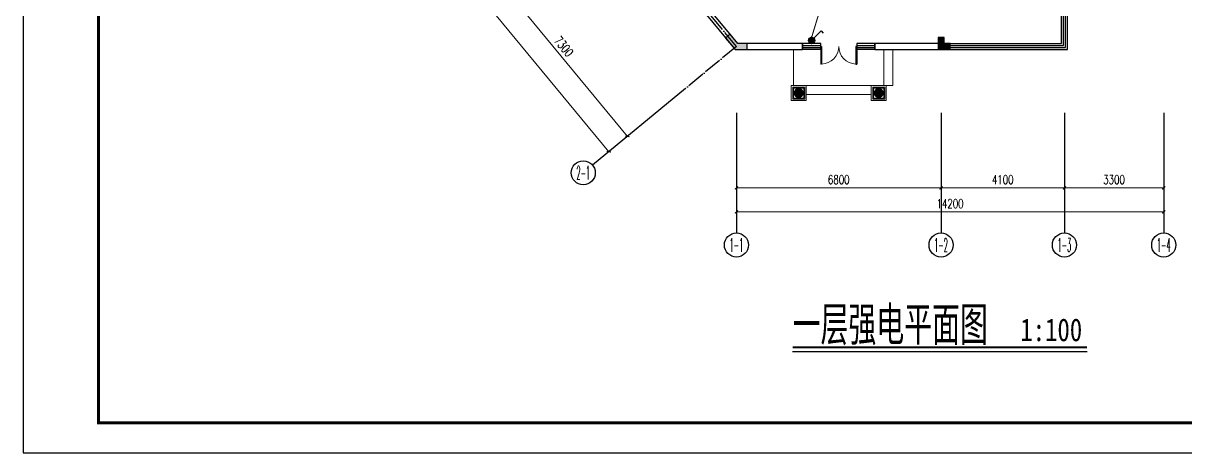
# Model space of a CAD drawing. Extents: x -7085 to 604621, y -1107727 to 606871.
# Drawn here: x 33764 to 72367, y 446048 to 460332 of the extents above; entities that cross this region are included whole.
import ezdxf
from ezdxf.enums import TextEntityAlignment as Align

# ---------------------------------------------------------------- set-up
doc = ezdxf.new("R2010")
doc.units = 0
doc.header["$LTSCALE"] = 1000
doc.header["$MEASUREMENT"] = 0
doc.linetypes.add('DASH', pattern=[0.35, 0.25, -0.1])
doc.linetypes.add('DOTE', pattern=[2.42, 2, -0.2, 0.02, -0.2])
for name, color, linetype in [('A-DOOR', 141, 'Continuous'), ('A-DOTE', 8, 'DOTE'), ('A-SECT-STR', 2, 'Continuous'), ('A-WALL-BRIC', 41, 'Continuous'), ('A-WALL-SURF', 253, 'Continuous'), ('AXIS', 3, 'Continuous'), ('AXIS_TEXT', 7, 'Continuous'), ('CURTWALL', 4, 'Continuous'), ('EQUIP-照明', 3, 'Continuous'), ('G_COL_墙柱_', 4, 'Continuous'), ('PUB_DIM', 3, 'Continuous'), ('TEL_SYMB', 3, 'Continuous'), ('TEL_TEXT', 7, 'Continuous'), ('TEL_TITLE', 7, 'Continuous'), ('WIRE-照明', 1, 'Continuous')]:
    doc.layers.add(name, color=color, linetype=linetype)
doc.layers.add('建筑底图', color=8, linetype='Continuous', lineweight=5)
doc.styles.add('-宋体', font='', dxfattribs={"width": 0.6})
doc.styles.add('-新宋体', font='', dxfattribs={"width": 0.8})
doc.styles.add('_TCH_AXIS', font='COMPLEX', dxfattribs={"bigfont": 'GBCBIG'})
doc.styles.add('_TCH_DIM_T3', font='SIMPLEX', dxfattribs={"width": 0.705882, "bigfont": 'GBCBIG'})
doc.styles.add('_TEL_DIM', font='SIMPLEX', dxfattribs={"width": 0.8, "height": 3.5, "bigfont": 'HZTXT'})
doc.styles.add('COMPLEX', font='COMPLEX')
doc.styles.get('-宋体').set_extended_font_data('SimSun')
doc.styles.get('-新宋体').set_extended_font_data('NSimSun')
doc.dimstyles.new('_TCH_ARCH&&100', dxfattribs={"dimtxt": 297.5, "dimasz": 100, "dimexe": 250, "dimexo": 300, "dimgap": 126.25, "dimtad": 1, "dimdec": 0, "dimzin": 0, "dimdsep": 46, "dimtxsty": '_TCH_DIM_T3', "dimblk": 'ARCHTICK', "dimcen": 0.09, "dimclrt": 7, "dimazin": 2, "dimtfac": 1, "dimtdec": 0, "dimtix": 1, "dimtmove": 2, "dimatfit": 3, "dimfxl": 0, "dimtolj": 1, "dimtzin": 0, "dimarcsym": 0})

# ---------------------------------------------------------------- blocks, each defined once
blk = doc.blocks.new('COL')
at = {"layer": 'A-WALL-SURF'}
for points in [[(-14, -141), (-168, -268), (-295, -114), (14, 141), (268, -168), (114, -295)], [(1903, -2150), (1712, -1918), (1558, -2046), (1808, -2350), (2203, -2350), (2203, -2150)], [(6162, -2350), (6162, -2550), (6362, -2550), (6362, -2150), (5962, -2150), (5962, -2350)], [(1739, -3679), (1784, -3383), (1586, -3353), (1527, -3738), (1775, -4038), (1929, -3911)], [(-4769, -3804), (-5078, -4059), (-4823, -4367), (-4669, -4240), (-4796, -4086), (-4642, -3959)], [(-2442, -6940), (-2288, -6813), (-2161, -6967), (-2315, -7094), (-2188, -7249), (-2342, -7376), (-2596, -7067)], [(-279, -9563), (-124, -9436), (-252, -9282), (-406, -9409), (-533, -9254), (-688, -9382), (-433, -9690)], [(4162, -8937), (4362, -8937), (4362, -9837), (4162, -9837)], [(6362, -10950), (6362, -10750), (6162, -10750), (6162, -11150), (6562, -11150), (6562, -10950)], [(13162, -11150), (13362, -11150), (13362, -10950), (12762, -10950), (12762, -11150), (12962, -11150), (12962, -11350), (13162, -11350)], [(20562, -10950), (20362, -10950), (20362, -11350), (20562, -11350)], [(1757, -12032), (1912, -11904), (1784, -11750), (1630, -11877), (1503, -11723), (1349, -11850), (1603, -12159)], [(17262, -15450), (17262, -15250), (17062, -15250), (17062, -15650), (17462, -15650), (17462, -15450)], [(20562, -15250), (20362, -15250), (20362, -15650), (20562, -15650)], [(6054, -17241), (5900, -17368), (6215, -17750), (6615, -17750), (6615, -17550), (6309, -17550)], [(12962, -17350), (12962, -17750), (13362, -17750), (13362, -17550), (13162, -17550), (13162, -17350)]]:
    blk.add_hatch(color=0, dxfattribs=at).paths.add_polyline_path(points)
at = {"layer": 'G_COL_墙柱_', "color": 0}
for points in [[(-14, -141), (-168, -268), (-295, -114), (14, 141), (268, -168), (114, -295), (-14, -141)], [(1739, -3679), (1784, -3383), (1586, -3353), (1527, -3738), (1775, -4038), (1929, -3911), (1739, -3679)]]:
    blk.add_lwpolyline(points, dxfattribs=at)
at = {"layer": 'G_COL_墙柱_', "color": 0, "extrusion": (0, 0, -1)}
blk.add_lwpolyline([(-1903, -2150), (-1712, -1918), (-1558, -2046), (-1808, -2350), (-2203, -2350), (-2203, -2150)], close=True, dxfattribs=at)
at = {"layer": 'G_COL_墙柱_', "color": 0}
for points in [[(6162, -2350), (6162, -2550), (6362, -2550), (6362, -2150), (5962, -2150), (5962, -2350)], [(-4769, -3804), (-5078, -4059), (-4823, -4367), (-4669, -4240), (-4796, -4086), (-4642, -3959)], [(-2442, -6940), (-2288, -6813), (-2161, -6967), (-2315, -7094), (-2188, -7249), (-2342, -7376), (-2596, -7067), (-2442, -6940)], [(-279, -9563), (-124, -9436), (-252, -9282), (-406, -9409), (-533, -9254), (-688, -9382), (-433, -9690), (-279, -9563)], [(4162, -8937), (4362, -8937), (4362, -9837), (4162, -9837)], [(6362, -10950), (6362, -10750), (6162, -10750), (6162, -11150), (6562, -11150), (6562, -10950)], [(13162, -11150), (13362, -11150), (13362, -10950), (12762, -10950), (12762, -11150), (12962, -11150), (12962, -11350), (13162, -11350)], [(20562, -10950), (20362, -10950), (20362, -11350), (20562, -11350)], [(1757, -12032), (1912, -11904), (1784, -11750), (1630, -11877), (1503, -11723), (1349, -11850), (1603, -12159), (1757, -12032)], [(17262, -15450), (17262, -15250), (17062, -15250), (17062, -15650), (17462, -15650), (17462, -15450)], [(20562, -15250), (20362, -15250), (20362, -15650), (20562, -15650)], [(6054, -17241), (5900, -17368), (6215, -17750), (6615, -17750), (6615, -17550), (6309, -17550)], [(12962, -17350), (12962, -17750), (13362, -17750), (13362, -17550), (13162, -17550), (13162, -17350)]]:
    blk.add_lwpolyline(points, close=True, dxfattribs=at)
blk = doc.blocks.new('_AXISO')
blk.add_circle((0, 0), 0.5)
at = {"layer": 'AXIS_TEXT', "style": 'COMPLEX', "width": 1.041667}
blk.add_attdef('A', text='', height=0.56, dxfattribs=at).set_placement((-0.25, -0.28), (0.25, -0.28), align=Align.FIT)
blk = doc.blocks.new('$DorLib2D$00000002')
at = {"color": 0}
for p, q in [((-0.5, 0), (-0.5, 0.4875)), ((-0.475, 0.4875), (-0.5, 0.4875)), ((-0.475, 0), (-0.475, 0.4875)), ((0.475, 0), (0.475, 0.4875)), ((0.475, 0.4875), (0.5, 0.4875)), ((0.5, 0), (0.5, 0.4875)), ((-0.5, 0), (-0.475, 0)), ((0.5, 0), (0.475, 0))]:
    blk.add_line(p, q, dxfattribs=at)
at = {"color": 0, "lineweight": 13}
for centre, start, end in [((-0.4875, 0), 0, 88.53072), ((0.4875, 0), 91.46928, 180)]:
    blk.add_arc(centre, 0.4875, start, end, dxfattribs=at)
blk = doc.blocks.new('$WINLIB2D$00000001')
at = {"color": 0}
for points in [[(-0.5, 0.5), (-0.5, -0.5)], [(-0.5, 0.5), (0.5, 0.5)], [(0.5, 0.167), (-0.5, 0.167)], [(0.5, -0.5), (0.5, 0.5)], [(0.5, -0.167), (-0.5, -0.167)], [(-0.5, -0.5), (0.5, -0.5)]]:
    blk.add_lwpolyline(points, dxfattribs=at)
blk = doc.blocks.new('_ArchTick')
at = {"color": 0, "linetype": 'ByBlock', "const_width": 0.4}
blk.add_lwpolyline([(-0.5, -0.5), (0.5, 0.5)], dxfattribs=at)
blk = doc.blocks.new('*D1611')
at = {"layer": 'Defpoints', "color": 0}
for p in [(57467, 457357), (64267, 457357), (64267, 454857)]:
    blk.add_point(p, dxfattribs=at)
at = {"layer": 'PUB_DIM', "color": 0, "lineweight": -2}
for p, q in [((57467, 457057), (57467, 454607)), ((64267, 457057), (64267, 454607)), ((57467, 454857), (64267, 454857))]:
    blk.add_line(p, q, dxfattribs=at)
at = {"layer": 'PUB_DIM', "color": 0, "lineweight": -2, "xscale": 100, "yscale": 100, "zscale": 100, "rotation": 180}
blk.add_blockref('_ArchTick', (57467, 454857), dxfattribs=at)
at = {"layer": 'PUB_DIM', "color": 0, "lineweight": -2, "xscale": 100, "yscale": 100, "zscale": 100}
blk.add_blockref('_ArchTick', (64267, 454857), dxfattribs=at)
at = {"layer": 'PUB_DIM', "color": 7, "insert": (60867, 455132), "char_height": 297.5, "attachment_point": 5, "style": '_TCH_DIM_T3'}
blk.add_mtext('\\A1;6800', dxfattribs=at)
blk = doc.blocks.new('*D1612')
at = {"layer": 'Defpoints', "color": 0}
for p in [(64267, 457357), (68367, 457357), (68367, 454857)]:
    blk.add_point(p, dxfattribs=at)
at = {"layer": 'PUB_DIM', "color": 0, "lineweight": -2}
for p, q in [((64267, 457057), (64267, 454607)), ((68367, 457057), (68367, 454607)), ((64267, 454857), (68367, 454857))]:
    blk.add_line(p, q, dxfattribs=at)
at = {"layer": 'PUB_DIM', "color": 0, "lineweight": -2, "xscale": 100, "yscale": 100, "zscale": 100, "rotation": 180}
blk.add_blockref('_ArchTick', (64267, 454857), dxfattribs=at)
at = {"layer": 'PUB_DIM', "color": 0, "lineweight": -2, "xscale": 100, "yscale": 100, "zscale": 100}
blk.add_blockref('_ArchTick', (68367, 454857), dxfattribs=at)
at = {"layer": 'PUB_DIM', "color": 7, "insert": (66317, 455132), "char_height": 297.5, "attachment_point": 5, "style": '_TCH_DIM_T3'}
blk.add_mtext('\\A1;4100', dxfattribs=at)
blk = doc.blocks.new('*D1613')
at = {"layer": 'Defpoints', "color": 0}
for p in [(68367, 457357), (71667, 457357), (71667, 454857)]:
    blk.add_point(p, dxfattribs=at)
at = {"layer": 'PUB_DIM', "color": 0, "lineweight": -2}
for p, q in [((68367, 457057), (68367, 454607)), ((71667, 457057), (71667, 454607)), ((68367, 454857), (71667, 454857))]:
    blk.add_line(p, q, dxfattribs=at)
at = {"layer": 'PUB_DIM', "color": 0, "lineweight": -2, "xscale": 100, "yscale": 100, "zscale": 100, "rotation": 180}
blk.add_blockref('_ArchTick', (68367, 454857), dxfattribs=at)
at = {"layer": 'PUB_DIM', "color": 0, "lineweight": -2, "xscale": 100, "yscale": 100, "zscale": 100}
blk.add_blockref('_ArchTick', (71667, 454857), dxfattribs=at)
at = {"layer": 'PUB_DIM', "color": 7, "insert": (70017, 455132), "char_height": 297.5, "attachment_point": 5, "style": '_TCH_DIM_T3'}
blk.add_mtext('\\A1;3300', dxfattribs=at)
blk = doc.blocks.new('*D1614')
at = {"layer": 'Defpoints', "color": 0}
for p in [(57467, 457357), (71667, 457357), (71667, 454057)]:
    blk.add_point(p, dxfattribs=at)
at = {"layer": 'PUB_DIM', "color": 0, "lineweight": -2}
for p, q in [((57467, 457057), (57467, 453807)), ((71667, 457057), (71667, 453807)), ((57467, 454057), (71667, 454057))]:
    blk.add_line(p, q, dxfattribs=at)
at = {"layer": 'PUB_DIM', "color": 0, "lineweight": -2, "xscale": 100, "yscale": 100, "zscale": 100, "rotation": 180}
blk.add_blockref('_ArchTick', (57467, 454057), dxfattribs=at)
at = {"layer": 'PUB_DIM', "color": 0, "lineweight": -2, "xscale": 100, "yscale": 100, "zscale": 100}
blk.add_blockref('_ArchTick', (71667, 454057), dxfattribs=at)
at = {"layer": 'PUB_DIM', "color": 7, "insert": (64567, 454332), "char_height": 297.5, "attachment_point": 5, "style": '_TCH_DIM_T3'}
blk.add_mtext('\\A1;14200', dxfattribs=at)
blk = doc.blocks.new('*D1630')
at = {"layer": 'Defpoints', "color": 0}
for p in [(51125, 463789), (55770, 458157), (53842, 456567)]:
    blk.add_point(p, dxfattribs=at)
at = {"layer": 'PUB_DIM', "color": 0, "lineweight": -2}
for p, q in [((50894, 463598), (49004, 462039)), ((49197, 462198), (53842, 456567)), ((55539, 457967), (53649, 456408))]:
    blk.add_line(p, q, dxfattribs=at)
at = {"layer": 'PUB_DIM', "color": 0, "lineweight": -2, "xscale": 100, "yscale": 100, "zscale": 100}
for p, rotation in [((49197, 462198), 129.5164780570856), ((53842, 456567), 309.5164780570856)]:
    blk.add_blockref('_ArchTick', p, dxfattribs=dict(at, rotation=rotation))
at = {"layer": 'PUB_DIM', "color": 7, "insert": (51731, 459557), "char_height": 297.5, "attachment_point": 5, "rotation": 309.5165, "style": '_TCH_DIM_T3'}
blk.add_mtext('\\A1;7300', dxfattribs=at)
blk = doc.blocks.new('*D1631')
at = {"layer": 'Defpoints', "color": 0}
for p in [(44571, 471735), (55770, 458157), (53225, 456058)]:
    blk.add_point(p, dxfattribs=at)
at = {"layer": 'PUB_DIM', "color": 0, "lineweight": -2}
for p, q in [((44340, 471544), (41833, 469476)), ((42026, 469635), (53225, 456058)), ((55539, 457967), (53032, 455899))]:
    blk.add_line(p, q, dxfattribs=at)
at = {"layer": 'PUB_DIM', "color": 0, "lineweight": -2, "xscale": 100, "yscale": 100, "zscale": 100}
for p, rotation in [((42026, 469635), 129.5164780570852), ((53225, 456058), 309.5164780570851)]:
    blk.add_blockref('_ArchTick', p, dxfattribs=dict(at, rotation=rotation))
at = {"layer": 'PUB_DIM', "color": 7, "insert": (47837, 463021), "char_height": 297.5, "attachment_point": 5, "rotation": 309.5165, "style": '_TCH_DIM_T3'}
blk.add_mtext('\\A1;17600', dxfattribs=at)
blk = doc.blocks.new('$equip$00001962')
for p, q in [((0.147, 0.356), (0.625, 0.833)), ((0.625, 0.833), (0.766, 0.692))]:
    blk.add_line(p, q)
blk.add_circle((0, 0.208), 0.208)
for p in [(-0.208, 0.208), (0, 0.417), (0, 0), (0.208, 0.208)]:
    blk.add_point(p)
for points in [[(-0.18, 0.313), (0.18, 0.313), (-0.208, 0.208), (0.208, 0.208)], [(-0.18, 0.104), (0.18, 0.104), (-0.208, 0.208), (0.208, 0.208)], [(-0.104, 0.389), (0.104, 0.389), (-0.18, 0.313), (0.18, 0.313)], [(-0.104, 0.028), (0.104, 0.028), (-0.18, 0.104), (0.18, 0.104)], [(0, 0.417), (0, 0.417), (-0.104, 0.389), (0.104, 0.389)], [(0, 0), (0, 0), (-0.104, 0.028), (0.104, 0.028)]]:
    blk.add_solid(points)
at = {"layer": 'TEL_TEXT', "style": '_TEL_DIM', "flags": 1}
blk.add_attdef('A', text='', height=0.00002, dxfattribs=at).set_placement((0, 0), align=Align.MIDDLE_CENTER)
blk = doc.blocks.new('1C')
at = {"layer": 'A-SECT-STR'}
h = blk.add_hatch(color=8, dxfattribs=at)
edge = h.paths.add_edge_path()
edge.add_arc((59537.5, 458007.3), 150, 0, 360)
h = blk.add_hatch(color=8, dxfattribs=at)
edge = h.paths.add_edge_path()
edge.add_arc((62197.5, 458007.3), 150, 0, 360)
at = {"color": 8}
for points in [[(59367.5, 459457.3), (59367.5, 458257.3), (62367.5, 458257.3), (62367.5, 459457.3)], [(62667.5, 458257.3), (62667.5, 459457.3)], [(59287.5, 458257.3), (59287.5, 457957.3)], [(62367.5, 458257.3), (62667.5, 458257.3)], [(62447.5, 457957.3), (62447.5, 458257.3)], [(59787.5, 457957.3), (61947.5, 457957.3)]]:
    blk.add_lwpolyline(points, dxfattribs=at)
for points in [[(59287.5, 458257.3), (59787.5, 458257.3), (59787.5, 457757.3), (59287.5, 457757.3)], [(61947.5, 458257.3), (62447.5, 458257.3), (62447.5, 457757.3), (61947.5, 457757.3)], [(59337.5, 458207.3), (59737.5, 458207.3), (59737.5, 457807.3), (59337.5, 457807.3)], [(59367.5, 458177.3), (59707.5, 458177.3), (59707.5, 457837.3), (59367.5, 457837.3)], [(61997.5, 458207.3), (62397.5, 458207.3), (62397.5, 457807.3), (61997.5, 457807.3)], [(62027.5, 458177.3), (62367.5, 458177.3), (62367.5, 457837.3), (62027.5, 457837.3)]]:
    blk.add_lwpolyline(points, close=True, dxfattribs=at)
for centre in [(59537.5, 458007.3), (62197.5, 458007.3)]:
    blk.add_circle(centre, 150, dxfattribs=at)
at = {"layer": 'A-DOOR', "color": 8, "linetype": 'DASH'}
blk.add_line((64167.5, 459857.3), (64367.5, 459857.3), dxfattribs=at)
at = {"layer": 'A-DOTE', "color": 8, "ltscale": 0.3}
for points in [[(57467.5, 459557.3), (45632.3, 473906.1)], [(57467.5, 459557.3), (55770.3, 458157.4)]]:
    blk.add_lwpolyline(points, dxfattribs=at)
at = {"layer": 'A-WALL-BRIC', "color": 8}
for p, q in [((56149.6, 460998), (57420.3, 459457.3)), ((57514.6, 459657.3), (56303.8, 461125.2)), ((64367.5, 459857.3), (64167.5, 459857.3)), ((64167.5, 459857.3), (64167.5, 459657.3)), ((64367.5, 459657.3), (64367.5, 459857.3)), ((57420.3, 459457.3), (59667.5, 459457.3)), ((59667.5, 459657.3), (57514.6, 459657.3)), ((59667.5, 459457.3), (59667.5, 459657.3)), ((64167.5, 459657.3), (62067.5, 459657.3)), ((62067.5, 459657.3), (62067.5, 459457.3)), ((62067.5, 459457.3), (64267.5, 459457.3)), ((64567.5, 459457.3), (64267.5, 459457.3)), ((64567.5, 459657.3), (64367.5, 459657.3)), ((64567.5, 459457.3), (64567.5, 459657.3))]:
    blk.add_line(p, q, dxfattribs=at)
at = {"layer": 'AXIS', "color": 8}
for p, q in [((55770.3, 458157.4), (52684.5, 455612.2)), ((57467.5, 457357.3), (57467.5, 453357.3)), ((64267.5, 457357.3), (64267.5, 453357.3)), ((68367.5, 457357.3), (68367.5, 453357.3)), ((71667.5, 457357.3), (71667.5, 453357.3))]:
    blk.add_line(p, q, dxfattribs=at)
at = {"layer": 'CURTWALL', "color": 8}
for p, q in [((68267.5, 459657.3), (68267.5, 461557.3)), ((68334.2, 459590.6), (68334.2, 461557.3)), ((68400.8, 459524), (68400.8, 461557.3)), ((68467.5, 459457.3), (68467.5, 461557.3)), ((64567.5, 459657.3), (68267.5, 459657.3)), ((64567.5, 459590.6), (68334.2, 459590.6)), ((64567.5, 459524), (68400.8, 459524)), ((64567.5, 459457.3), (68467.5, 459457.3))]:
    blk.add_line(p, q, dxfattribs=at)
at = {"layer": 'A-DOOR', "color": 8, "zscale": 200, "rotation": 180}
for name, p, xscale, yscale in [('$WINLIB2D$00000001', (59967.5, 459557.3), 600, 200), ('$DorLib2D$00000002', (60867.5, 459557.3), 1200, 1200), ('$WINLIB2D$00000001', (61767.5, 459557.3), 600, 200)]:
    blk.add_blockref(name, p, dxfattribs=dict(at, xscale=xscale, yscale=yscale))
at = {"layer": 'AXIS', "color": 8}
ref = blk.add_blockref('_AXISO', (52376, 455357.7), dxfattribs=dict(at, xscale=800, yscale=800, zscale=800))
ref.add_attrib('A', '2-1', dxfattribs={"layer": 'AXIS_TEXT', "color": 8, "height": 452.55, "style": '_TCH_AXIS', "width": 0.381818}).set_placement((52149.7, 455131.4), (52602.2, 455131.4), align=Align.FIT)
ref = blk.add_blockref('_AXISO', (57467.5, 452957.3), dxfattribs=dict(at, xscale=800, yscale=800, zscale=800))
ref.add_attrib('A', '1-1', dxfattribs={"layer": 'AXIS_TEXT', "color": 8, "height": 452.55, "style": '_TCH_AXIS', "width": 0.42}).set_placement((57241.2, 452731), (57693.8, 452731), align=Align.FIT)
ref = blk.add_blockref('_AXISO', (64267.5, 452957.3), dxfattribs=dict(at, xscale=800, yscale=800, zscale=800))
ref.add_attrib('A', '1-2', dxfattribs={"layer": 'AXIS_TEXT', "color": 8, "height": 452.55, "style": '_TCH_AXIS', "width": 0.381818}).set_placement((64041.2, 452731), (64493.8, 452731), align=Align.FIT)
ref = blk.add_blockref('_AXISO', (68367.5, 452957.3), dxfattribs=dict(at, xscale=800, yscale=800, zscale=800))
ref.add_attrib('A', '1-3', dxfattribs={"layer": 'AXIS_TEXT', "color": 8, "height": 452.55, "style": '_TCH_AXIS', "width": 0.381818}).set_placement((68141.2, 452731), (68593.8, 452731), align=Align.FIT)
ref = blk.add_blockref('_AXISO', (71667.5, 452957.3), dxfattribs=dict(at, xscale=800, yscale=800, zscale=800))
ref.add_attrib('A', '1-4', dxfattribs={"layer": 'AXIS_TEXT', "color": 8, "height": 452.55, "style": '_TCH_AXIS', "width": 0.368421}).set_placement((71441.2, 452731), (71893.8, 452731), align=Align.FIT)
at = {"layer": 'G_COL_墙柱_', "color": 8}
blk.add_blockref('COL', (51205.8, 477207), dxfattribs=at)
at = {"layer": 'PUB_DIM', "color": 8}
for p1, p2, distance, picture, middle in [((44571.4, 471734.8), (55770.3, 458157.4), -3300, '*D1631', (47837.3, 463021.3)), ((51125.3, 463789), (55770.3, 458157.4), -2500, '*D1630', (51731.4, 459557.4)), ((57467.5, 457357.3), (64267.5, 457357.3), -2500, '*D1611', (60867.5, 455132.3)), ((57467.5, 457357.3), (71667.5, 457357.3), -3300, '*D1614', (64567.5, 454332.3)), ((64267.5, 457357.3), (68367.5, 457357.3), -2500, '*D1612', (66317.5, 455132.3)), ((68367.5, 457357.3), (71667.5, 457357.3), -2500, '*D1613', (70017.5, 455132.3))]:
    dim = blk.add_aligned_dim(p1=p1, p2=p2, distance=distance, dimstyle='_TCH_ARCH&&100', dxfattribs=at)
    dim.commit()
    dim.dimension.update_dxf_attribs({"geometry": picture, "text_midpoint": middle})

msp = doc.modelspace()

# ---------------------------------------------------------------- linework, layer by layer
at = {"layer": 'TEL_SYMB', "const_width": 70}
msp.add_lwpolyline([(59334.6, 449557.1), (69121.6, 449557.1)], dxfattribs=at)
at = {"layer": 'TEL_SYMB'}
msp.add_lwpolyline([(59334.6, 449417.1), (69121.6, 449417.1)], dxfattribs=at)
at = {"layer": 'TEL_TITLE', "color": 4}
msp.add_lwpolyline([(33764.1, 446048), (93164.1, 446048), (93164.1, 488048), (33764.1, 488048)], close=True, dxfattribs=at)
at = {"layer": 'TEL_TITLE', "color": 4, "const_width": 100}
msp.add_lwpolyline([(36264.1, 447048), (92164.1, 447048), (92164.1, 487048), (36264.1, 487048)], close=True, dxfattribs=at)
at = {"layer": 'WIRE-照明', "const_width": 35}
msp.add_lwpolyline([(59967.5, 459865.6), (60798.2, 462606.6)], dxfattribs=at)

# ---------------------------------------------------------------- block references
at = {"layer": 'EQUIP-照明', "xscale": 500, "yscale": 500, "zscale": 500}
msp.add_blockref('$equip$00001962', (59967.5, 459657.3), dxfattribs=at)
at = {"layer": '建筑底图'}
msp.add_blockref('1C', (0, 0), dxfattribs=at)

# ---------------------------------------------------------------- texts
at = {"layer": 'TEL_SYMB', "color": 7}
for s, height, style, width, p in [('一层强电平面图', 1132.91, '-宋体', 0.6, (59334.6, 449759.6)), ('1:100', 755.27, '-新宋体', 0.8, (66903, 449759.6))]:
    msp.add_text(s, height=height, dxfattribs=dict(at, style=style, width=width)).set_placement(p)

doc.saveas('drawing.dxf')
